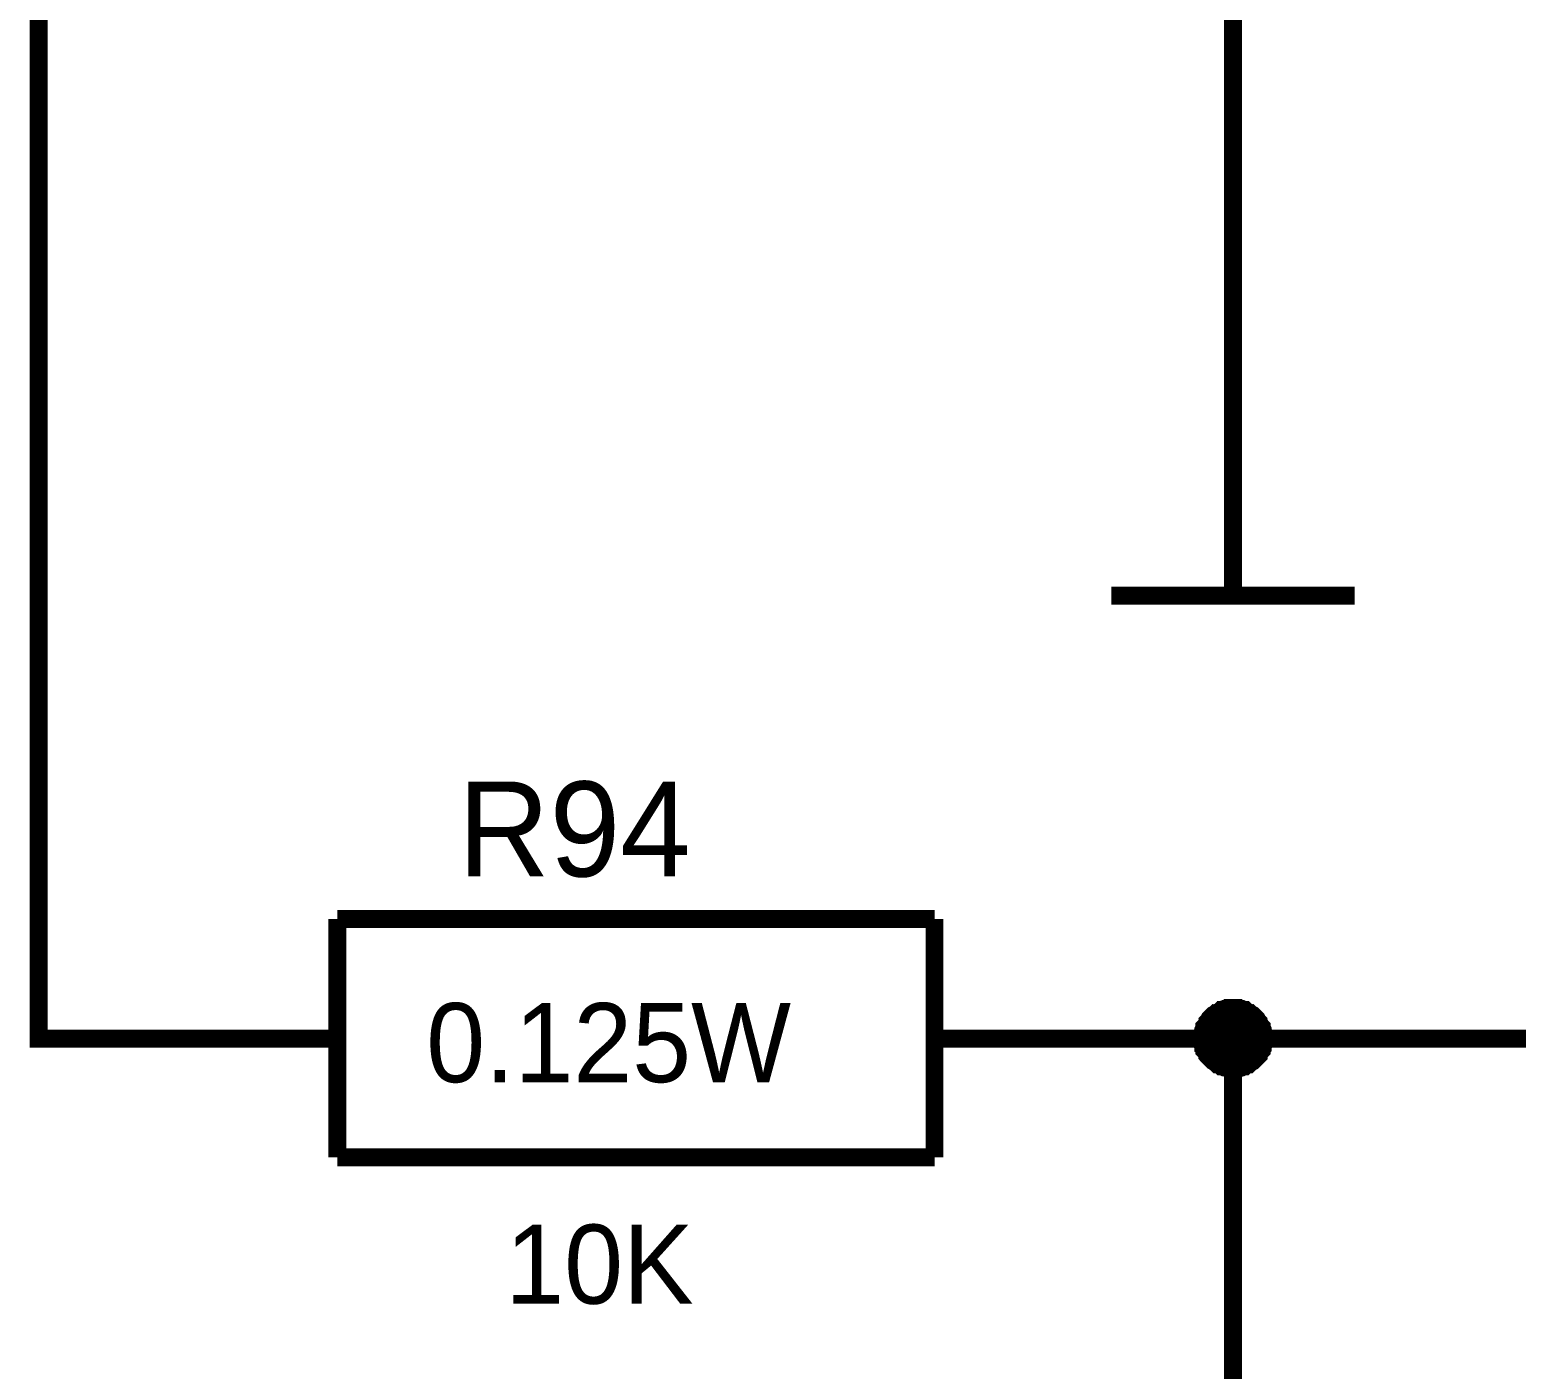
# Model space of a CAD drawing. Header units: millimetres. Extents: x 0 to 420, y 0 to 297.
# Drawn here: x 34.94 to 59.82, y 119.45 to 141.88 of the extents above; entities that cross this region are included whole.
import ezdxf

# ---------------------------------------------------------------- set-up
doc = ezdxf.new("R2010")
doc.units = ezdxf.units.MM
doc.layers.add('Sheet', color=255, linetype='Continuous')

msp = doc.modelspace()

# ---------------------------------------------------------------- linework, layer by layer
at = {"layer": 'Sheet'}
for points, const_width in [([(35.088, 157.491), (35.088, 124.986), (37.587, 124.986)], 0.3), ([(55.082, 142.489), (55.082, 139.989)], 0.3), ([(55.082, 139.989), (55.082, 137.488)], 0.3), ([(55.082, 137.488), (55.082, 132.405)], 0.3), ([(53.046, 132.405), (57.118, 132.405)], 0.3), ([(40.087, 126.99), (40.087, 122.999)], 0.3), ([(40.087, 126.99), (50.084, 126.99)], 0.3), ([(50.084, 126.99), (50.084, 122.999)], 0.3), ([(54.569, 124.986), (54.569, 125.02), (54.569, 125.036), (54.569, 125.069), (54.585, 125.086), (54.585, 125.119), (54.585, 125.135), (54.602, 125.169), (54.602, 125.185), (54.619, 125.202), (54.635, 125.235), (54.652, 125.251), (54.652, 125.268), (54.668, 125.284), (54.685, 125.318), (54.701, 125.334), (54.718, 125.351), (54.734, 125.367), (54.751, 125.384), (54.784, 125.4), (54.801, 125.417), (54.817, 125.417), (54.834, 125.433), (54.867, 125.45), (54.883, 125.467), (54.9, 125.467), (54.933, 125.483), (54.95, 125.483), (54.983, 125.483), (54.999, 125.5), (55.032, 125.5), (55.049, 125.5), (55.082, 125.5)], 0.3), ([(54.569, 124.986), (54.569, 125.02), (54.569, 125.036), (54.569, 125.069), (54.585, 125.086), (54.585, 125.119), (54.585, 125.135), (54.602, 125.169), (54.602, 125.185), (54.619, 125.202), (54.635, 125.235), (54.652, 125.251), (54.652, 125.268), (54.668, 125.284), (54.685, 125.318), (54.701, 125.334), (54.718, 125.351), (54.734, 125.367), (54.751, 125.384), (54.784, 125.4), (54.801, 125.417), (54.817, 125.417), (54.834, 125.433), (54.867, 125.45), (54.883, 125.467), (54.9, 125.467), (54.933, 125.483), (54.95, 125.483), (54.983, 125.483), (54.999, 125.5), (55.032, 125.5), (55.049, 125.5), (55.082, 125.5)], 0.3), ([(54.569, 124.986), (54.569, 125.02), (54.569, 125.036), (54.569, 125.069), (54.585, 125.086), (54.585, 125.119), (54.585, 125.135), (54.602, 125.169), (54.602, 125.185), (54.619, 125.202), (54.635, 125.235), (54.652, 125.251), (54.652, 125.268), (54.668, 125.284), (54.685, 125.318), (54.701, 125.334), (54.718, 125.351), (54.734, 125.367), (54.751, 125.384), (54.784, 125.4), (54.801, 125.417), (54.817, 125.417), (54.834, 125.433), (54.867, 125.45), (54.883, 125.467), (54.9, 125.467), (54.933, 125.483), (54.95, 125.483), (54.983, 125.483), (54.999, 125.5), (55.032, 125.5), (55.049, 125.5), (55.082, 125.5)], 0.3), ([(54.569, 124.986), (54.569, 125.02), (54.569, 125.036), (54.569, 125.069), (54.585, 125.086), (54.585, 125.119), (54.585, 125.135), (54.602, 125.169), (54.602, 125.185), (54.619, 125.202), (54.635, 125.235), (54.652, 125.251), (54.652, 125.268), (54.668, 125.284), (54.685, 125.318), (54.701, 125.334), (54.718, 125.351), (54.734, 125.367), (54.751, 125.384), (54.784, 125.4), (54.801, 125.417), (54.817, 125.417), (54.834, 125.433), (54.867, 125.45), (54.883, 125.467), (54.9, 125.467), (54.933, 125.483), (54.95, 125.483), (54.983, 125.483), (54.999, 125.5), (55.032, 125.5), (55.049, 125.5), (55.082, 125.5)], 0.3), ([(54.569, 124.986), (54.569, 125.02), (54.569, 125.036), (54.569, 125.069), (54.585, 125.086), (54.585, 125.119), (54.585, 125.135), (54.602, 125.169), (54.602, 125.185), (54.619, 125.202), (54.635, 125.235), (54.652, 125.251), (54.652, 125.268), (54.668, 125.284), (54.685, 125.318), (54.701, 125.334), (54.718, 125.351), (54.734, 125.367), (54.751, 125.384), (54.784, 125.4), (54.801, 125.417), (54.817, 125.417), (54.834, 125.433), (54.867, 125.45), (54.883, 125.467), (54.9, 125.467), (54.933, 125.483), (54.95, 125.483), (54.983, 125.483), (54.999, 125.5), (55.032, 125.5), (55.049, 125.5), (55.082, 125.5)], 0.0991), ([(54.569, 124.986), (54.569, 125.02), (54.569, 125.036), (54.569, 125.069), (54.585, 125.086), (54.585, 125.119), (54.585, 125.135), (54.602, 125.169), (54.602, 125.185), (54.619, 125.202), (54.635, 125.235), (54.652, 125.251), (54.652, 125.268), (54.668, 125.284), (54.685, 125.318), (54.701, 125.334), (54.718, 125.351), (54.734, 125.367), (54.751, 125.384), (54.784, 125.4), (54.801, 125.417), (54.817, 125.417), (54.834, 125.433), (54.867, 125.45), (54.883, 125.467), (54.9, 125.467), (54.933, 125.483), (54.95, 125.483), (54.983, 125.483), (54.999, 125.5), (55.032, 125.5), (55.049, 125.5), (55.082, 125.5)], 0.0991), ([(54.569, 124.986), (54.569, 125.02), (54.569, 125.036), (54.569, 125.069), (54.585, 125.086), (54.585, 125.119), (54.585, 125.135), (54.602, 125.169), (54.602, 125.185), (54.619, 125.202), (54.635, 125.235), (54.652, 125.251), (54.652, 125.268), (54.668, 125.284), (54.685, 125.318), (54.701, 125.334), (54.718, 125.351), (54.734, 125.367), (54.751, 125.384), (54.784, 125.4), (54.801, 125.417), (54.817, 125.417), (54.834, 125.433), (54.867, 125.45), (54.883, 125.467), (54.9, 125.467), (54.933, 125.483), (54.95, 125.483), (54.983, 125.483), (54.999, 125.5), (55.032, 125.5), (55.049, 125.5), (55.082, 125.5)], 0.0991), ([(54.569, 124.986), (54.569, 125.02), (54.569, 125.036), (54.569, 125.069), (54.585, 125.086), (54.585, 125.119), (54.585, 125.135), (54.602, 125.169), (54.602, 125.185), (54.619, 125.202), (54.635, 125.235), (54.652, 125.251), (54.652, 125.268), (54.668, 125.284), (54.685, 125.318), (54.701, 125.334), (54.718, 125.351), (54.734, 125.367), (54.751, 125.384), (54.784, 125.4), (54.801, 125.417), (54.817, 125.417), (54.834, 125.433), (54.867, 125.45), (54.883, 125.467), (54.9, 125.467), (54.933, 125.483), (54.95, 125.483), (54.983, 125.483), (54.999, 125.5), (55.032, 125.5), (55.049, 125.5), (55.082, 125.5)], 0.0991), ([(55.082, 125.5), (55.082, 125.5)], 0.3), ([(55.082, 125.5), (55.115, 125.5), (55.132, 125.5), (55.165, 125.5), (55.181, 125.483), (55.214, 125.483), (55.231, 125.483), (55.264, 125.467), (55.281, 125.467), (55.297, 125.45), (55.33, 125.433), (55.347, 125.417), (55.363, 125.417), (55.38, 125.4), (55.413, 125.384), (55.43, 125.367), (55.446, 125.351), (55.463, 125.334), (55.479, 125.318), (55.496, 125.284), (55.512, 125.268), (55.512, 125.251), (55.529, 125.235), (55.545, 125.202), (55.562, 125.185), (55.562, 125.169), (55.578, 125.135), (55.578, 125.119), (55.578, 125.086), (55.595, 125.069), (55.595, 125.036), (55.595, 125.02), (55.595, 124.986)], 0.3), ([(55.082, 125.5), (55.082, 125.5)], 0.3), ([(55.082, 125.5), (55.115, 125.5), (55.132, 125.5), (55.165, 125.5), (55.181, 125.483), (55.214, 125.483), (55.231, 125.483), (55.264, 125.467), (55.281, 125.467), (55.297, 125.45), (55.33, 125.433), (55.347, 125.417), (55.363, 125.417), (55.38, 125.4), (55.413, 125.384), (55.43, 125.367), (55.446, 125.351), (55.463, 125.334), (55.479, 125.318), (55.496, 125.284), (55.512, 125.268), (55.512, 125.251), (55.529, 125.235), (55.545, 125.202), (55.562, 125.185), (55.562, 125.169), (55.578, 125.135), (55.578, 125.119), (55.578, 125.086), (55.595, 125.069), (55.595, 125.036), (55.595, 125.02), (55.595, 124.986)], 0.3), ([(55.082, 125.5), (55.082, 125.5)], 0.3), ([(55.082, 125.5), (55.115, 125.5), (55.132, 125.5), (55.165, 125.5), (55.181, 125.483), (55.214, 125.483), (55.231, 125.483), (55.264, 125.467), (55.281, 125.467), (55.297, 125.45), (55.33, 125.433), (55.347, 125.417), (55.363, 125.417), (55.38, 125.4), (55.413, 125.384), (55.43, 125.367), (55.446, 125.351), (55.463, 125.334), (55.479, 125.318), (55.496, 125.284), (55.512, 125.268), (55.512, 125.251), (55.529, 125.235), (55.545, 125.202), (55.562, 125.185), (55.562, 125.169), (55.578, 125.135), (55.578, 125.119), (55.578, 125.086), (55.595, 125.069), (55.595, 125.036), (55.595, 125.02), (55.595, 124.986)], 0.3), ([(55.082, 125.5), (55.082, 125.5)], 0.3), ([(55.082, 125.5), (55.115, 125.5), (55.132, 125.5), (55.165, 125.5), (55.181, 125.483), (55.214, 125.483), (55.231, 125.483), (55.264, 125.467), (55.281, 125.467), (55.297, 125.45), (55.33, 125.433), (55.347, 125.417), (55.363, 125.417), (55.38, 125.4), (55.413, 125.384), (55.43, 125.367), (55.446, 125.351), (55.463, 125.334), (55.479, 125.318), (55.496, 125.284), (55.512, 125.268), (55.512, 125.251), (55.529, 125.235), (55.545, 125.202), (55.562, 125.185), (55.562, 125.169), (55.578, 125.135), (55.578, 125.119), (55.578, 125.086), (55.595, 125.069), (55.595, 125.036), (55.595, 125.02), (55.595, 124.986)], 0.3), ([(55.082, 125.5), (55.082, 125.5)], 0.0991), ([(55.082, 125.5), (55.115, 125.5), (55.132, 125.5), (55.165, 125.5), (55.181, 125.483), (55.214, 125.483), (55.231, 125.483), (55.264, 125.467), (55.281, 125.467), (55.297, 125.45), (55.33, 125.433), (55.347, 125.417), (55.363, 125.417), (55.38, 125.4), (55.413, 125.384), (55.43, 125.367), (55.446, 125.351), (55.463, 125.334), (55.479, 125.318), (55.496, 125.284), (55.512, 125.268), (55.512, 125.251), (55.529, 125.235), (55.545, 125.202), (55.562, 125.185), (55.562, 125.169), (55.578, 125.135), (55.578, 125.119), (55.578, 125.086), (55.595, 125.069), (55.595, 125.036), (55.595, 125.02), (55.595, 124.986)], 0.0991), ([(55.082, 125.5), (55.082, 125.5)], 0.0991), ([(55.082, 125.5), (55.115, 125.5), (55.132, 125.5), (55.165, 125.5), (55.181, 125.483), (55.214, 125.483), (55.231, 125.483), (55.264, 125.467), (55.281, 125.467), (55.297, 125.45), (55.33, 125.433), (55.347, 125.417), (55.363, 125.417), (55.38, 125.4), (55.413, 125.384), (55.43, 125.367), (55.446, 125.351), (55.463, 125.334), (55.479, 125.318), (55.496, 125.284), (55.512, 125.268), (55.512, 125.251), (55.529, 125.235), (55.545, 125.202), (55.562, 125.185), (55.562, 125.169), (55.578, 125.135), (55.578, 125.119), (55.578, 125.086), (55.595, 125.069), (55.595, 125.036), (55.595, 125.02), (55.595, 124.986)], 0.0991), ([(55.082, 125.5), (55.082, 125.5)], 0.0991), ([(55.082, 125.5), (55.115, 125.5), (55.132, 125.5), (55.165, 125.5), (55.181, 125.483), (55.214, 125.483), (55.231, 125.483), (55.264, 125.467), (55.281, 125.467), (55.297, 125.45), (55.33, 125.433), (55.347, 125.417), (55.363, 125.417), (55.38, 125.4), (55.413, 125.384), (55.43, 125.367), (55.446, 125.351), (55.463, 125.334), (55.479, 125.318), (55.496, 125.284), (55.512, 125.268), (55.512, 125.251), (55.529, 125.235), (55.545, 125.202), (55.562, 125.185), (55.562, 125.169), (55.578, 125.135), (55.578, 125.119), (55.578, 125.086), (55.595, 125.069), (55.595, 125.036), (55.595, 125.02), (55.595, 124.986)], 0.0991), ([(55.082, 125.5), (55.082, 125.5)], 0.0991), ([(55.082, 125.5), (55.115, 125.5), (55.132, 125.5), (55.165, 125.5), (55.181, 125.483), (55.214, 125.483), (55.231, 125.483), (55.264, 125.467), (55.281, 125.467), (55.297, 125.45), (55.33, 125.433), (55.347, 125.417), (55.363, 125.417), (55.38, 125.4), (55.413, 125.384), (55.43, 125.367), (55.446, 125.351), (55.463, 125.334), (55.479, 125.318), (55.496, 125.284), (55.512, 125.268), (55.512, 125.251), (55.529, 125.235), (55.545, 125.202), (55.562, 125.185), (55.562, 125.169), (55.578, 125.135), (55.578, 125.119), (55.578, 125.086), (55.595, 125.069), (55.595, 125.036), (55.595, 125.02), (55.595, 124.986)], 0.0991), ([(40.087, 124.986), (37.587, 124.986)], 0.3), ([(50.084, 124.986), (52.583, 124.986)], 0.3), ([(52.583, 124.986), (55.082, 124.986), (67.578, 124.986)], 0.3), ([(55.082, 124.49), (55.049, 124.49), (55.032, 124.49), (54.999, 124.49), (54.983, 124.506), (54.95, 124.506), (54.933, 124.506), (54.9, 124.523), (54.883, 124.523), (54.867, 124.539), (54.834, 124.556), (54.817, 124.556), (54.801, 124.572), (54.784, 124.589), (54.751, 124.606), (54.734, 124.622), (54.718, 124.639), (54.701, 124.655), (54.685, 124.672), (54.668, 124.688), (54.652, 124.705), (54.652, 124.721), (54.635, 124.755), (54.619, 124.771), (54.602, 124.788), (54.602, 124.821), (54.585, 124.837), (54.585, 124.854), (54.585, 124.887), (54.569, 124.904), (54.569, 124.937), (54.569, 124.953), (54.569, 124.986)], 0.3), ([(54.569, 124.986), (54.569, 124.986)], 0.3), ([(55.082, 124.49), (55.049, 124.49), (55.032, 124.49), (54.999, 124.49), (54.983, 124.506), (54.95, 124.506), (54.933, 124.506), (54.9, 124.523), (54.883, 124.523), (54.867, 124.539), (54.834, 124.556), (54.817, 124.556), (54.801, 124.572), (54.784, 124.589), (54.751, 124.606), (54.734, 124.622), (54.718, 124.639), (54.701, 124.655), (54.685, 124.672), (54.668, 124.688), (54.652, 124.705), (54.652, 124.721), (54.635, 124.755), (54.619, 124.771), (54.602, 124.788), (54.602, 124.821), (54.585, 124.837), (54.585, 124.854), (54.585, 124.887), (54.569, 124.904), (54.569, 124.937), (54.569, 124.953), (54.569, 124.986)], 0.3), ([(54.569, 124.986), (54.569, 124.986)], 0.3), ([(55.082, 124.49), (55.049, 124.49), (55.032, 124.49), (54.999, 124.49), (54.983, 124.506), (54.95, 124.506), (54.933, 124.506), (54.9, 124.523), (54.883, 124.523), (54.867, 124.539), (54.834, 124.556), (54.817, 124.556), (54.801, 124.572), (54.784, 124.589), (54.751, 124.606), (54.734, 124.622), (54.718, 124.639), (54.701, 124.655), (54.685, 124.672), (54.668, 124.688), (54.652, 124.705), (54.652, 124.721), (54.635, 124.755), (54.619, 124.771), (54.602, 124.788), (54.602, 124.821), (54.585, 124.837), (54.585, 124.854), (54.585, 124.887), (54.569, 124.904), (54.569, 124.937), (54.569, 124.953), (54.569, 124.986)], 0.3), ([(54.569, 124.986), (54.569, 124.986)], 0.3), ([(55.082, 124.49), (55.049, 124.49), (55.032, 124.49), (54.999, 124.49), (54.983, 124.506), (54.95, 124.506), (54.933, 124.506), (54.9, 124.523), (54.883, 124.523), (54.867, 124.539), (54.834, 124.556), (54.817, 124.556), (54.801, 124.572), (54.784, 124.589), (54.751, 124.606), (54.734, 124.622), (54.718, 124.639), (54.701, 124.655), (54.685, 124.672), (54.668, 124.688), (54.652, 124.705), (54.652, 124.721), (54.635, 124.755), (54.619, 124.771), (54.602, 124.788), (54.602, 124.821), (54.585, 124.837), (54.585, 124.854), (54.585, 124.887), (54.569, 124.904), (54.569, 124.937), (54.569, 124.953), (54.569, 124.986)], 0.3), ([(54.569, 124.986), (54.569, 124.986)], 0.3), ([(55.082, 124.49), (55.049, 124.49), (55.032, 124.49), (54.999, 124.49), (54.983, 124.506), (54.95, 124.506), (54.933, 124.506), (54.9, 124.523), (54.883, 124.523), (54.867, 124.539), (54.834, 124.556), (54.817, 124.556), (54.801, 124.572), (54.784, 124.589), (54.751, 124.606), (54.734, 124.622), (54.718, 124.639), (54.701, 124.655), (54.685, 124.672), (54.668, 124.688), (54.652, 124.705), (54.652, 124.721), (54.635, 124.755), (54.619, 124.771), (54.602, 124.788), (54.602, 124.821), (54.585, 124.837), (54.585, 124.854), (54.585, 124.887), (54.569, 124.904), (54.569, 124.937), (54.569, 124.953), (54.569, 124.986)], 0.0991), ([(54.569, 124.986), (54.569, 124.986)], 0.0991), ([(55.082, 124.49), (55.049, 124.49), (55.032, 124.49), (54.999, 124.49), (54.983, 124.506), (54.95, 124.506), (54.933, 124.506), (54.9, 124.523), (54.883, 124.523), (54.867, 124.539), (54.834, 124.556), (54.817, 124.556), (54.801, 124.572), (54.784, 124.589), (54.751, 124.606), (54.734, 124.622), (54.718, 124.639), (54.701, 124.655), (54.685, 124.672), (54.668, 124.688), (54.652, 124.705), (54.652, 124.721), (54.635, 124.755), (54.619, 124.771), (54.602, 124.788), (54.602, 124.821), (54.585, 124.837), (54.585, 124.854), (54.585, 124.887), (54.569, 124.904), (54.569, 124.937), (54.569, 124.953), (54.569, 124.986)], 0.0991), ([(54.569, 124.986), (54.569, 124.986)], 0.0991), ([(55.082, 124.49), (55.049, 124.49), (55.032, 124.49), (54.999, 124.49), (54.983, 124.506), (54.95, 124.506), (54.933, 124.506), (54.9, 124.523), (54.883, 124.523), (54.867, 124.539), (54.834, 124.556), (54.817, 124.556), (54.801, 124.572), (54.784, 124.589), (54.751, 124.606), (54.734, 124.622), (54.718, 124.639), (54.701, 124.655), (54.685, 124.672), (54.668, 124.688), (54.652, 124.705), (54.652, 124.721), (54.635, 124.755), (54.619, 124.771), (54.602, 124.788), (54.602, 124.821), (54.585, 124.837), (54.585, 124.854), (54.585, 124.887), (54.569, 124.904), (54.569, 124.937), (54.569, 124.953), (54.569, 124.986)], 0.0991), ([(54.569, 124.986), (54.569, 124.986)], 0.0991), ([(55.082, 124.49), (55.049, 124.49), (55.032, 124.49), (54.999, 124.49), (54.983, 124.506), (54.95, 124.506), (54.933, 124.506), (54.9, 124.523), (54.883, 124.523), (54.867, 124.539), (54.834, 124.556), (54.817, 124.556), (54.801, 124.572), (54.784, 124.589), (54.751, 124.606), (54.734, 124.622), (54.718, 124.639), (54.701, 124.655), (54.685, 124.672), (54.668, 124.688), (54.652, 124.705), (54.652, 124.721), (54.635, 124.755), (54.619, 124.771), (54.602, 124.788), (54.602, 124.821), (54.585, 124.837), (54.585, 124.854), (54.585, 124.887), (54.569, 124.904), (54.569, 124.937), (54.569, 124.953), (54.569, 124.986)], 0.0991), ([(54.569, 124.986), (54.569, 124.986)], 0.0991), ([(55.595, 124.986), (55.595, 124.953), (55.595, 124.937), (55.595, 124.904), (55.578, 124.887), (55.578, 124.854), (55.578, 124.837), (55.562, 124.821), (55.562, 124.788), (55.545, 124.771), (55.529, 124.755), (55.512, 124.721), (55.512, 124.705), (55.496, 124.688), (55.479, 124.672), (55.463, 124.655), (55.446, 124.639), (55.43, 124.622), (55.413, 124.606), (55.38, 124.589), (55.363, 124.572), (55.347, 124.556), (55.33, 124.556), (55.297, 124.539), (55.281, 124.523), (55.264, 124.523), (55.231, 124.506), (55.214, 124.506), (55.181, 124.506), (55.165, 124.49), (55.132, 124.49), (55.115, 124.49), (55.082, 124.49)], 0.3), ([(55.082, 117.485), (55.082, 124.986)], 0.3), ([(55.595, 124.986), (55.595, 124.953), (55.595, 124.937), (55.595, 124.904), (55.578, 124.887), (55.578, 124.854), (55.578, 124.837), (55.562, 124.821), (55.562, 124.788), (55.545, 124.771), (55.529, 124.755), (55.512, 124.721), (55.512, 124.705), (55.496, 124.688), (55.479, 124.672), (55.463, 124.655), (55.446, 124.639), (55.43, 124.622), (55.413, 124.606), (55.38, 124.589), (55.363, 124.572), (55.347, 124.556), (55.33, 124.556), (55.297, 124.539), (55.281, 124.523), (55.264, 124.523), (55.231, 124.506), (55.214, 124.506), (55.181, 124.506), (55.165, 124.49), (55.132, 124.49), (55.115, 124.49), (55.082, 124.49)], 0.3), ([(55.595, 124.986), (55.595, 124.953), (55.595, 124.937), (55.595, 124.904), (55.578, 124.887), (55.578, 124.854), (55.578, 124.837), (55.562, 124.821), (55.562, 124.788), (55.545, 124.771), (55.529, 124.755), (55.512, 124.721), (55.512, 124.705), (55.496, 124.688), (55.479, 124.672), (55.463, 124.655), (55.446, 124.639), (55.43, 124.622), (55.413, 124.606), (55.38, 124.589), (55.363, 124.572), (55.347, 124.556), (55.33, 124.556), (55.297, 124.539), (55.281, 124.523), (55.264, 124.523), (55.231, 124.506), (55.214, 124.506), (55.181, 124.506), (55.165, 124.49), (55.132, 124.49), (55.115, 124.49), (55.082, 124.49)], 0.3), ([(55.595, 124.986), (55.595, 124.953), (55.595, 124.937), (55.595, 124.904), (55.578, 124.887), (55.578, 124.854), (55.578, 124.837), (55.562, 124.821), (55.562, 124.788), (55.545, 124.771), (55.529, 124.755), (55.512, 124.721), (55.512, 124.705), (55.496, 124.688), (55.479, 124.672), (55.463, 124.655), (55.446, 124.639), (55.43, 124.622), (55.413, 124.606), (55.38, 124.589), (55.363, 124.572), (55.347, 124.556), (55.33, 124.556), (55.297, 124.539), (55.281, 124.523), (55.264, 124.523), (55.231, 124.506), (55.214, 124.506), (55.181, 124.506), (55.165, 124.49), (55.132, 124.49), (55.115, 124.49), (55.082, 124.49)], 0.3), ([(55.595, 124.986), (55.595, 124.953), (55.595, 124.937), (55.595, 124.904), (55.578, 124.887), (55.578, 124.854), (55.578, 124.837), (55.562, 124.821), (55.562, 124.788), (55.545, 124.771), (55.529, 124.755), (55.512, 124.721), (55.512, 124.705), (55.496, 124.688), (55.479, 124.672), (55.463, 124.655), (55.446, 124.639), (55.43, 124.622), (55.413, 124.606), (55.38, 124.589), (55.363, 124.572), (55.347, 124.556), (55.33, 124.556), (55.297, 124.539), (55.281, 124.523), (55.264, 124.523), (55.231, 124.506), (55.214, 124.506), (55.181, 124.506), (55.165, 124.49), (55.132, 124.49), (55.115, 124.49), (55.082, 124.49)], 0.0991), ([(55.595, 124.986), (55.595, 124.953), (55.595, 124.937), (55.595, 124.904), (55.578, 124.887), (55.578, 124.854), (55.578, 124.837), (55.562, 124.821), (55.562, 124.788), (55.545, 124.771), (55.529, 124.755), (55.512, 124.721), (55.512, 124.705), (55.496, 124.688), (55.479, 124.672), (55.463, 124.655), (55.446, 124.639), (55.43, 124.622), (55.413, 124.606), (55.38, 124.589), (55.363, 124.572), (55.347, 124.556), (55.33, 124.556), (55.297, 124.539), (55.281, 124.523), (55.264, 124.523), (55.231, 124.506), (55.214, 124.506), (55.181, 124.506), (55.165, 124.49), (55.132, 124.49), (55.115, 124.49), (55.082, 124.49)], 0.0991), ([(55.595, 124.986), (55.595, 124.953), (55.595, 124.937), (55.595, 124.904), (55.578, 124.887), (55.578, 124.854), (55.578, 124.837), (55.562, 124.821), (55.562, 124.788), (55.545, 124.771), (55.529, 124.755), (55.512, 124.721), (55.512, 124.705), (55.496, 124.688), (55.479, 124.672), (55.463, 124.655), (55.446, 124.639), (55.43, 124.622), (55.413, 124.606), (55.38, 124.589), (55.363, 124.572), (55.347, 124.556), (55.33, 124.556), (55.297, 124.539), (55.281, 124.523), (55.264, 124.523), (55.231, 124.506), (55.214, 124.506), (55.181, 124.506), (55.165, 124.49), (55.132, 124.49), (55.115, 124.49), (55.082, 124.49)], 0.0991), ([(55.595, 124.986), (55.595, 124.953), (55.595, 124.937), (55.595, 124.904), (55.578, 124.887), (55.578, 124.854), (55.578, 124.837), (55.562, 124.821), (55.562, 124.788), (55.545, 124.771), (55.529, 124.755), (55.512, 124.721), (55.512, 124.705), (55.496, 124.688), (55.479, 124.672), (55.463, 124.655), (55.446, 124.639), (55.43, 124.622), (55.413, 124.606), (55.38, 124.589), (55.363, 124.572), (55.347, 124.556), (55.33, 124.556), (55.297, 124.539), (55.281, 124.523), (55.264, 124.523), (55.231, 124.506), (55.214, 124.506), (55.181, 124.506), (55.165, 124.49), (55.132, 124.49), (55.115, 124.49), (55.082, 124.49)], 0.0991), ([(55.595, 124.986), (55.595, 124.986), (55.595, 124.986), (55.595, 124.986), (55.595, 124.986), (55.595, 124.986), (55.595, 124.986), (55.595, 124.986), (55.595, 124.986), (55.595, 124.986), (55.595, 124.986), (55.595, 124.986), (55.595, 124.986), (55.595, 124.986), (55.595, 124.986), (55.595, 124.986), (55.595, 124.986), (55.595, 124.986), (55.595, 124.986), (55.595, 124.986), (55.595, 124.986), (55.595, 124.986), (55.595, 124.986), (55.595, 124.986), (55.595, 124.986), (55.595, 124.986), (55.595, 124.986), (55.595, 124.986), (55.595, 124.986), (55.595, 124.986), (55.595, 124.986), (55.595, 124.986), (55.595, 124.986)], 0.3), ([(55.595, 124.986), (55.595, 124.986)], 0.3), ([(55.595, 124.986), (55.595, 124.986), (55.595, 124.986), (55.595, 124.986), (55.595, 124.986), (55.595, 124.986), (55.595, 124.986), (55.595, 124.986), (55.595, 124.986), (55.595, 124.986), (55.595, 124.986), (55.595, 124.986), (55.595, 124.986), (55.595, 124.986), (55.595, 124.986), (55.595, 124.986), (55.595, 124.986), (55.595, 124.986), (55.595, 124.986), (55.595, 124.986), (55.595, 124.986), (55.595, 124.986), (55.595, 124.986), (55.595, 124.986), (55.595, 124.986), (55.595, 124.986), (55.595, 124.986), (55.595, 124.986), (55.595, 124.986), (55.595, 124.986), (55.595, 124.986), (55.595, 124.986), (55.595, 124.986)], 0.3), ([(55.595, 124.986), (55.595, 124.986)], 0.3), ([(55.595, 124.986), (55.595, 124.986), (55.595, 124.986), (55.595, 124.986), (55.595, 124.986), (55.595, 124.986), (55.595, 124.986), (55.595, 124.986), (55.595, 124.986), (55.595, 124.986), (55.595, 124.986), (55.595, 124.986), (55.595, 124.986), (55.595, 124.986), (55.595, 124.986), (55.595, 124.986), (55.595, 124.986), (55.595, 124.986), (55.595, 124.986), (55.595, 124.986), (55.595, 124.986), (55.595, 124.986), (55.595, 124.986), (55.595, 124.986), (55.595, 124.986), (55.595, 124.986), (55.595, 124.986), (55.595, 124.986), (55.595, 124.986), (55.595, 124.986), (55.595, 124.986), (55.595, 124.986), (55.595, 124.986)], 0.3), ([(55.595, 124.986), (55.595, 124.986)], 0.3), ([(55.595, 124.986), (55.595, 124.986), (55.595, 124.986), (55.595, 124.986), (55.595, 124.986), (55.595, 124.986), (55.595, 124.986), (55.595, 124.986), (55.595, 124.986), (55.595, 124.986), (55.595, 124.986), (55.595, 124.986), (55.595, 124.986), (55.595, 124.986), (55.595, 124.986), (55.595, 124.986), (55.595, 124.986), (55.595, 124.986), (55.595, 124.986), (55.595, 124.986), (55.595, 124.986), (55.595, 124.986), (55.595, 124.986), (55.595, 124.986), (55.595, 124.986), (55.595, 124.986), (55.595, 124.986), (55.595, 124.986), (55.595, 124.986), (55.595, 124.986), (55.595, 124.986), (55.595, 124.986), (55.595, 124.986)], 0.3), ([(55.595, 124.986), (55.595, 124.986)], 0.3), ([(55.595, 124.986), (55.595, 124.986), (55.595, 124.986), (55.595, 124.986), (55.595, 124.986), (55.595, 124.986), (55.595, 124.986), (55.595, 124.986), (55.595, 124.986), (55.595, 124.986), (55.595, 124.986), (55.595, 124.986), (55.595, 124.986), (55.595, 124.986), (55.595, 124.986), (55.595, 124.986), (55.595, 124.986), (55.595, 124.986), (55.595, 124.986), (55.595, 124.986), (55.595, 124.986), (55.595, 124.986), (55.595, 124.986), (55.595, 124.986), (55.595, 124.986), (55.595, 124.986), (55.595, 124.986), (55.595, 124.986), (55.595, 124.986), (55.595, 124.986), (55.595, 124.986), (55.595, 124.986), (55.595, 124.986)], 0.0991), ([(55.595, 124.986), (55.595, 124.986)], 0.0991), ([(55.595, 124.986), (55.595, 124.986), (55.595, 124.986), (55.595, 124.986), (55.595, 124.986), (55.595, 124.986), (55.595, 124.986), (55.595, 124.986), (55.595, 124.986), (55.595, 124.986), (55.595, 124.986), (55.595, 124.986), (55.595, 124.986), (55.595, 124.986), (55.595, 124.986), (55.595, 124.986), (55.595, 124.986), (55.595, 124.986), (55.595, 124.986), (55.595, 124.986), (55.595, 124.986), (55.595, 124.986), (55.595, 124.986), (55.595, 124.986), (55.595, 124.986), (55.595, 124.986), (55.595, 124.986), (55.595, 124.986), (55.595, 124.986), (55.595, 124.986), (55.595, 124.986), (55.595, 124.986), (55.595, 124.986)], 0.0991), ([(55.595, 124.986), (55.595, 124.986)], 0.0991), ([(55.595, 124.986), (55.595, 124.986), (55.595, 124.986), (55.595, 124.986), (55.595, 124.986), (55.595, 124.986), (55.595, 124.986), (55.595, 124.986), (55.595, 124.986), (55.595, 124.986), (55.595, 124.986), (55.595, 124.986), (55.595, 124.986), (55.595, 124.986), (55.595, 124.986), (55.595, 124.986), (55.595, 124.986), (55.595, 124.986), (55.595, 124.986), (55.595, 124.986), (55.595, 124.986), (55.595, 124.986), (55.595, 124.986), (55.595, 124.986), (55.595, 124.986), (55.595, 124.986), (55.595, 124.986), (55.595, 124.986), (55.595, 124.986), (55.595, 124.986), (55.595, 124.986), (55.595, 124.986), (55.595, 124.986)], 0.0991), ([(55.595, 124.986), (55.595, 124.986)], 0.0991), ([(55.595, 124.986), (55.595, 124.986), (55.595, 124.986), (55.595, 124.986), (55.595, 124.986), (55.595, 124.986), (55.595, 124.986), (55.595, 124.986), (55.595, 124.986), (55.595, 124.986), (55.595, 124.986), (55.595, 124.986), (55.595, 124.986), (55.595, 124.986), (55.595, 124.986), (55.595, 124.986), (55.595, 124.986), (55.595, 124.986), (55.595, 124.986), (55.595, 124.986), (55.595, 124.986), (55.595, 124.986), (55.595, 124.986), (55.595, 124.986), (55.595, 124.986), (55.595, 124.986), (55.595, 124.986), (55.595, 124.986), (55.595, 124.986), (55.595, 124.986), (55.595, 124.986), (55.595, 124.986), (55.595, 124.986)], 0.0991), ([(55.595, 124.986), (55.595, 124.986)], 0.0991), ([(40.087, 122.999), (50.084, 122.999)], 0.3)]:
    msp.add_lwpolyline(points, dxfattribs=dict(at, const_width=const_width))
at = {"layer": 'Sheet', "const_width": 0.508}
msp.add_lwpolyline([(54.746, 125, 1), (55.254, 125, 1)], format="xyb", close=True, dxfattribs=at)

# ---------------------------------------------------------------- texts
at = {"layer": 'Sheet'}
for s, height, p in [('R94', 1.5897, (42.106, 127.702)), ('0.125W', 1.3247, (41.576, 124.258)), ('10K', 1.3247, (42.9, 120.549))]:
    msp.add_text(s, height=height, dxfattribs=at).set_placement(p)

doc.saveas('drawing.dxf')
